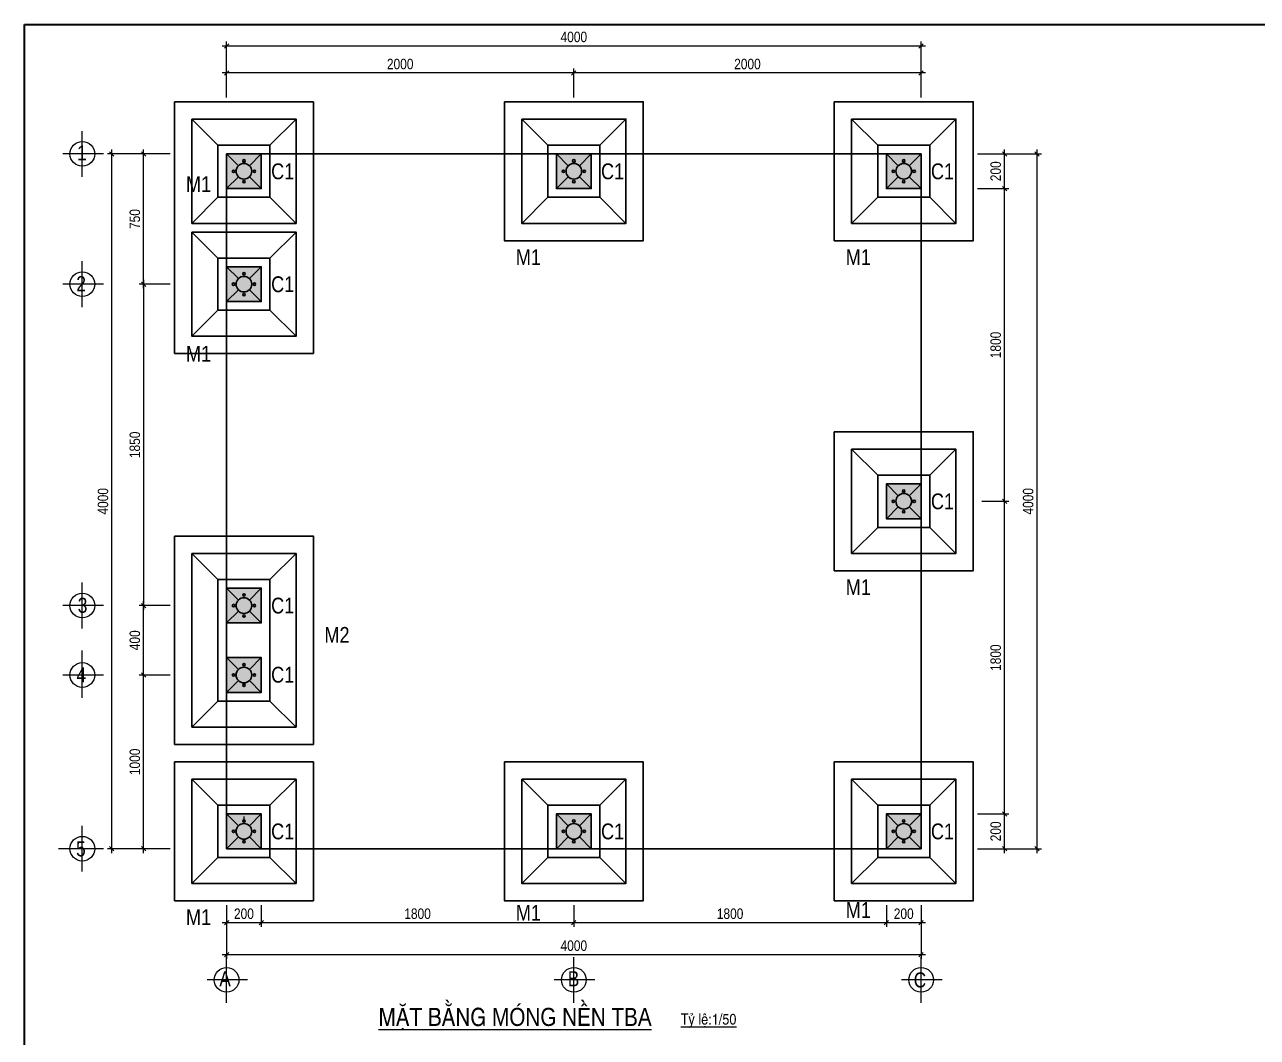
# Model space of a CAD drawing. Header units: millimetres. Extents: x 330554 to 656471, y 11007 to 130943.
# Drawn here: x 454652 to 468851, y 51346 to 63006 of the extents above; entities that cross this region are included whole.
import ezdxf

# ---------------------------------------------------------------- set-up
doc = ezdxf.new("R2010")
doc.units = ezdxf.units.MM
doc.header["$LTSCALE"] = 6
for name, color, linetype, lineweight in [('8', 8, 'Continuous', 9), ('Luoi B40', 3, 'Continuous', 13), ('netlonkhungten', 32, 'Continuous', 35), ('Text', 7, 'Continuous', 13)]:
    doc.layers.add(name, color=color, linetype=linetype, lineweight=lineweight)
for name, color, linetype in [('Khung Bao', 101, 'Continuous'), ('MONG', 62, 'Continuous'), ('Thep', 11, 'Continuous')]:
    doc.layers.add(name, color=color, linetype=linetype)
doc.styles.get("Standard").update_dxf_attribs({"font": 'VHELVCN.TTF', "height": 120})
doc.dimstyles.new('kt-50', dxfattribs={"dimtxt": 120, "dimasz": 50, "dimexe": 50, "dimexo": 50, "dimgap": 40, "dimtad": 1, "dimtoh": 1, "dimdec": 0, "dimlfac": 0.5, "dimzin": 1, "dimdsep": 46, "dimtxsty": 'Standard', "dimblk": 'OBLIQUE', "dimcen": 50, "dimdle": 50, "dimclrd": 8, "dimclre": 8, "dimclrt": 7, "dimadec": 0, "dimazin": 0, "dimtfac": 1, "dimtdec": 0, "dimtix": 1, "dimtofl": 0, "dimtmove": 0, "dimatfit": 3, "dimldrblk": 'ARCHTICK', "dimfxl": 1, "dimtolj": 1, "dimtzin": 1, "dimlwd": -1, "dimlwe": -1, "dimarcsym": 0})

# ---------------------------------------------------------------- blocks, each defined once
blk = doc.blocks.new('_Oblique')
at = {"color": 0, "lineweight": -2}
blk.add_line((-0.5, -0.5), (0.5, 0.5), dxfattribs=at)
blk = doc.blocks.new('*D314')
at = {"layer": 'Defpoints', "color": 0, "transparency": 16777216}
for p in [(460978, 62451), (460978, 62118), (464978, 62118)]:
    blk.add_point(p, dxfattribs=at)
at = {"layer": 'Text', "color": 8, "transparency": 16777216}
for p, q in [((460978, 62168), (460978, 62501)), ((464978, 62168), (464978, 62501)), ((465028, 62451), (460928, 62451))]:
    blk.add_line(p, q, dxfattribs=at)
at = {"layer": 'Text', "color": 8, "transparency": 16777216, "xscale": 50, "yscale": 50, "zscale": 50, "rotation": 180}
blk.add_blockref('_Oblique', (460978, 62451), dxfattribs=at)
at = {"layer": 'Text', "color": 8, "transparency": 16777216, "xscale": 50, "yscale": 50, "zscale": 50}
blk.add_blockref('_Oblique', (464978, 62451), dxfattribs=at)
at = {"layer": 'Text', "color": 7, "transparency": 16777216, "insert": (462978, 62552), "char_height": 120, "attachment_point": 5}
blk.add_mtext('\\A1;2000', dxfattribs=at)
blk = doc.blocks.new('_ArchTick')
at = {"color": 0, "const_width": 0.15}
blk.add_lwpolyline([(-0.5, -0.5), (0.5, 0.5)], dxfattribs=at)
blk = doc.blocks.new('*D315')
at = {"layer": 'Defpoints', "color": 0, "transparency": 16777216}
for p in [(456978, 62451), (456978, 62118), (460978, 62118)]:
    blk.add_point(p, dxfattribs=at)
at = {"layer": 'Text', "color": 8, "transparency": 16777216}
for p, q in [((456978, 62168), (456978, 62501)), ((460978, 62168), (460978, 62501)), ((461028, 62451), (456928, 62451))]:
    blk.add_line(p, q, dxfattribs=at)
at = {"layer": 'Text', "color": 8, "transparency": 16777216, "xscale": 50, "yscale": 50, "zscale": 50, "rotation": 180}
blk.add_blockref('_Oblique', (456978, 62451), dxfattribs=at)
at = {"layer": 'Text', "color": 8, "transparency": 16777216, "xscale": 50, "yscale": 50, "zscale": 50}
blk.add_blockref('_Oblique', (460978, 62451), dxfattribs=at)
at = {"layer": 'Text', "color": 7, "transparency": 16777216, "insert": (458978, 62552), "char_height": 120, "attachment_point": 5}
blk.add_mtext('\\A1;2000', dxfattribs=at)
blk = doc.blocks.new('*D316')
at = {"layer": 'Defpoints', "color": 0, "transparency": 16777216}
for p in [(456023, 55518), (456378, 55518), (456378, 53518)]:
    blk.add_point(p, dxfattribs=at)
at = {"layer": 'Text', "color": 8, "transparency": 16777216}
for p, q in [((456023, 53468), (456023, 55568)), ((456328, 55518), (455973, 55518)), ((456328, 53518), (455973, 53518))]:
    blk.add_line(p, q, dxfattribs=at)
at = {"layer": 'Text', "color": 8, "transparency": 16777216, "xscale": 50, "yscale": 50, "zscale": 50}
for p, rotation in [((456023, 55518), 90), ((456023, 53518), 270)]:
    blk.add_blockref('_Oblique', p, dxfattribs=dict(at, rotation=rotation))
at = {"layer": 'Text', "color": 7, "transparency": 16777216, "insert": (455922, 54518), "char_height": 120, "attachment_point": 5, "rotation": 90}
blk.add_mtext('\\A1;1000', dxfattribs=at)
blk = doc.blocks.new('*D317')
at = {"layer": 'Defpoints', "color": 0, "transparency": 16777216}
for p in [(456023, 56318), (456378, 56318), (456378, 55518)]:
    blk.add_point(p, dxfattribs=at)
at = {"layer": 'Text', "color": 8, "transparency": 16777216}
for p, q in [((456328, 56318), (455973, 56318)), ((456023, 55468), (456023, 56368)), ((456328, 55518), (455973, 55518))]:
    blk.add_line(p, q, dxfattribs=at)
at = {"layer": 'Text', "color": 8, "transparency": 16777216, "xscale": 50, "yscale": 50, "zscale": 50}
for p, rotation in [((456023, 56318), 90), ((456023, 55518), 270)]:
    blk.add_blockref('_Oblique', p, dxfattribs=dict(at, rotation=rotation))
at = {"layer": 'Text', "color": 7, "transparency": 16777216, "insert": (455922, 55918), "char_height": 120, "attachment_point": 5, "rotation": 90}
blk.add_mtext('\\A1;400', dxfattribs=at)
blk = doc.blocks.new('*D318')
at = {"layer": 'Defpoints', "color": 0, "transparency": 16777216}
for p in [(456378, 60018), (456023, 56318), (456378, 56318)]:
    blk.add_point(p, dxfattribs=at)
at = {"layer": 'Text', "color": 8, "transparency": 16777216}
for p, q in [((456023, 60068), (456023, 56268)), ((456328, 60018), (455973, 60018)), ((456328, 56318), (455973, 56318))]:
    blk.add_line(p, q, dxfattribs=at)
at = {"layer": 'Text', "color": 8, "transparency": 16777216, "xscale": 50, "yscale": 50, "zscale": 50}
for p, rotation in [((456023, 60018), 90), ((456023, 56318), 270)]:
    blk.add_blockref('_Oblique', p, dxfattribs=dict(at, rotation=rotation))
at = {"layer": 'Text', "color": 7, "transparency": 16777216, "insert": (455922, 58168), "char_height": 120, "attachment_point": 5, "rotation": 90}
blk.add_mtext('\\A1;1850', dxfattribs=at)
blk = doc.blocks.new('*D319')
at = {"layer": 'Defpoints', "color": 0, "transparency": 16777216}
for p in [(456023, 61518), (456378, 61518), (456378, 60018)]:
    blk.add_point(p, dxfattribs=at)
at = {"layer": 'Text', "color": 8, "transparency": 16777216}
for p, q in [((456328, 61518), (455973, 61518)), ((456023, 59968), (456023, 61568)), ((456328, 60018), (455973, 60018))]:
    blk.add_line(p, q, dxfattribs=at)
at = {"layer": 'Text', "color": 8, "transparency": 16777216, "xscale": 50, "yscale": 50, "zscale": 50}
for p, rotation in [((456023, 61518), 90), ((456023, 60018), 270)]:
    blk.add_blockref('_Oblique', p, dxfattribs=dict(at, rotation=rotation))
at = {"layer": 'Text', "color": 7, "transparency": 16777216, "insert": (455922, 60768), "char_height": 120, "attachment_point": 5, "rotation": 90}
blk.add_mtext('\\A1;750', dxfattribs=at)
blk = doc.blocks.new('*D320')
at = {"layer": 'Defpoints', "color": 0, "transparency": 16777216}
for p in [(455656, 61518), (456378, 61518), (456378, 53518)]:
    blk.add_point(p, dxfattribs=at)
at = {"layer": 'Text', "color": 8, "transparency": 16777216}
for p, q in [((456328, 61518), (455606, 61518)), ((455656, 53468), (455656, 61568)), ((456328, 53518), (455606, 53518))]:
    blk.add_line(p, q, dxfattribs=at)
at = {"layer": 'Text', "color": 8, "transparency": 16777216, "xscale": 50, "yscale": 50, "zscale": 50}
for p, rotation in [((455656, 61518), 90), ((455656, 53518), 270)]:
    blk.add_blockref('_Oblique', p, dxfattribs=dict(at, rotation=rotation))
at = {"layer": 'Text', "color": 7, "transparency": 16777216, "insert": (455555, 57518), "char_height": 120, "attachment_point": 5, "rotation": 90}
blk.add_mtext('\\A1;4000', dxfattribs=at)
blk = doc.blocks.new('*D321')
at = {"layer": 'Defpoints', "color": 0, "transparency": 16777216}
for p in [(464978, 62762), (456978, 62118), (464978, 62118)]:
    blk.add_point(p, dxfattribs=at)
at = {"layer": 'Text', "color": 8, "transparency": 16777216}
for p, q in [((456928, 62762), (465028, 62762)), ((456978, 62168), (456978, 62812)), ((464978, 62168), (464978, 62812))]:
    blk.add_line(p, q, dxfattribs=at)
at = {"layer": 'Text', "color": 8, "transparency": 16777216, "xscale": 50, "yscale": 50, "zscale": 50, "rotation": 180}
blk.add_blockref('_Oblique', (456978, 62762), dxfattribs=at)
at = {"layer": 'Text', "color": 8, "transparency": 16777216, "xscale": 50, "yscale": 50, "zscale": 50}
blk.add_blockref('_Oblique', (464978, 62762), dxfattribs=at)
at = {"layer": 'Text', "color": 7, "transparency": 16777216, "insert": (460978, 62864), "char_height": 120, "attachment_point": 5}
blk.add_mtext('\\A1;4000', dxfattribs=at)
blk = doc.blocks.new('*D322')
at = {"layer": 'Defpoints', "color": 0, "transparency": 16777216}
for p in [(456978, 52918), (457378, 52918), (457378, 52668)]:
    blk.add_point(p, dxfattribs=at)
at = {"layer": 'Text', "color": 8, "transparency": 16777216}
for p, q in [((456978, 52868), (456978, 52618)), ((457378, 52868), (457378, 52618)), ((456928, 52668), (457428, 52668))]:
    blk.add_line(p, q, dxfattribs=at)
at = {"layer": 'Text', "color": 8, "transparency": 16777216, "xscale": 50, "yscale": 50, "zscale": 50, "rotation": 180}
blk.add_blockref('_Oblique', (456978, 52668), dxfattribs=at)
at = {"layer": 'Text', "color": 8, "transparency": 16777216, "xscale": 50, "yscale": 50, "zscale": 50}
blk.add_blockref('_Oblique', (457378, 52668), dxfattribs=at)
at = {"layer": 'Text', "color": 7, "transparency": 16777216, "insert": (457178, 52769), "char_height": 120, "attachment_point": 5}
blk.add_mtext('\\A1;200', dxfattribs=at)
blk = doc.blocks.new('*D323')
at = {"layer": '8', "color": 8, "transparency": 16777216}
for p, q in [((457378, 52868), (457378, 52618)), ((460978, 52868), (460978, 52618)), ((457328, 52668), (461028, 52668))]:
    blk.add_line(p, q, dxfattribs=at)
at = {"layer": 'Defpoints', "color": 0, "transparency": 16777216}
for p in [(457378, 52918), (460978, 52918), (460978, 52668)]:
    blk.add_point(p, dxfattribs=at)
at = {"layer": '8', "color": 8, "transparency": 16777216, "xscale": 50, "yscale": 50, "zscale": 50, "rotation": 180}
blk.add_blockref('_Oblique', (457378, 52668), dxfattribs=at)
at = {"layer": '8', "color": 8, "transparency": 16777216, "xscale": 50, "yscale": 50, "zscale": 50}
blk.add_blockref('_Oblique', (460978, 52668), dxfattribs=at)
at = {"layer": '8', "color": 7, "transparency": 16777216, "insert": (459178, 52769), "char_height": 120, "attachment_point": 5}
blk.add_mtext('\\A1;1800', dxfattribs=at)
blk = doc.blocks.new('*D324')
at = {"layer": 'Defpoints', "color": 0, "transparency": 16777216}
for p in [(460978, 52918), (464578, 52918), (464578, 52668)]:
    blk.add_point(p, dxfattribs=at)
at = {"layer": 'Text', "color": 8, "transparency": 16777216}
for p, q in [((460978, 52868), (460978, 52618)), ((464578, 52868), (464578, 52618)), ((460928, 52668), (464628, 52668))]:
    blk.add_line(p, q, dxfattribs=at)
at = {"layer": 'Text', "color": 8, "transparency": 16777216, "xscale": 50, "yscale": 50, "zscale": 50, "rotation": 180}
blk.add_blockref('_Oblique', (460978, 52668), dxfattribs=at)
at = {"layer": 'Text', "color": 8, "transparency": 16777216, "xscale": 50, "yscale": 50, "zscale": 50}
blk.add_blockref('_Oblique', (464578, 52668), dxfattribs=at)
at = {"layer": 'Text', "color": 7, "transparency": 16777216, "insert": (462778, 52769), "char_height": 120, "attachment_point": 5}
blk.add_mtext('\\A1;1800', dxfattribs=at)
blk = doc.blocks.new('*D325')
at = {"layer": 'Defpoints', "color": 0, "transparency": 16777216}
for p in [(464578, 52918), (464978, 52918), (464978, 52668)]:
    blk.add_point(p, dxfattribs=at)
at = {"layer": 'Text', "color": 8, "transparency": 16777216}
for p, q in [((464578, 52868), (464578, 52618)), ((464978, 52868), (464978, 52618)), ((464528, 52668), (465028, 52668))]:
    blk.add_line(p, q, dxfattribs=at)
at = {"layer": 'Text', "color": 8, "transparency": 16777216, "xscale": 50, "yscale": 50, "zscale": 50, "rotation": 180}
blk.add_blockref('_Oblique', (464578, 52668), dxfattribs=at)
at = {"layer": 'Text', "color": 8, "transparency": 16777216, "xscale": 50, "yscale": 50, "zscale": 50}
blk.add_blockref('_Oblique', (464978, 52668), dxfattribs=at)
at = {"layer": 'Text', "color": 7, "transparency": 16777216, "insert": (464778, 52769), "char_height": 120, "attachment_point": 5}
blk.add_mtext('\\A1;200', dxfattribs=at)
blk = doc.blocks.new('*D326')
at = {"layer": 'Defpoints', "color": 0, "transparency": 16777216}
for p in [(456978, 52918), (464978, 52918), (464978, 52300)]:
    blk.add_point(p, dxfattribs=at)
at = {"layer": 'Text', "color": 8, "transparency": 16777216}
for p, q in [((456978, 52868), (456978, 52250)), ((464978, 52868), (464978, 52250)), ((456928, 52300), (465028, 52300))]:
    blk.add_line(p, q, dxfattribs=at)
at = {"layer": 'Text', "color": 8, "transparency": 16777216, "xscale": 50, "yscale": 50, "zscale": 50, "rotation": 180}
blk.add_blockref('_Oblique', (456978, 52300), dxfattribs=at)
at = {"layer": 'Text', "color": 8, "transparency": 16777216, "xscale": 50, "yscale": 50, "zscale": 50}
blk.add_blockref('_Oblique', (464978, 52300), dxfattribs=at)
at = {"layer": 'Text', "color": 7, "transparency": 16777216, "insert": (460978, 52401), "char_height": 120, "attachment_point": 5}
blk.add_mtext('\\A1;4000', dxfattribs=at)
blk = doc.blocks.new('*D327')
at = {"layer": 'Defpoints', "color": 0, "transparency": 16777216}
for p in [(465578, 53918), (465939, 53918), (465578, 53518)]:
    blk.add_point(p, dxfattribs=at)
at = {"layer": 'Text', "color": 8, "transparency": 16777216}
for p, q in [((465939, 53468), (465939, 53968)), ((465628, 53918), (465989, 53918)), ((465628, 53518), (465989, 53518))]:
    blk.add_line(p, q, dxfattribs=at)
at = {"layer": 'Text', "color": 8, "transparency": 16777216, "xscale": 50, "yscale": 50, "zscale": 50}
for p, rotation in [((465939, 53918), 90), ((465939, 53518), 270)]:
    blk.add_blockref('_Oblique', p, dxfattribs=dict(at, rotation=rotation))
at = {"layer": 'Text', "color": 7, "transparency": 16777216, "insert": (465838, 53718), "char_height": 120, "attachment_point": 5, "rotation": 90}
blk.add_mtext('\\A1;200', dxfattribs=at)
blk = doc.blocks.new('*D328')
at = {"layer": 'Defpoints', "color": 0, "transparency": 16777216}
for p in [(465628, 57518), (465939, 57518), (465628, 53918)]:
    blk.add_point(p, dxfattribs=at)
at = {"layer": 'Text', "color": 8, "transparency": 16777216}
for p, q in [((465678, 57518), (465989, 57518)), ((465939, 53868), (465939, 57568)), ((465678, 53918), (465989, 53918))]:
    blk.add_line(p, q, dxfattribs=at)
at = {"layer": 'Text', "color": 8, "transparency": 16777216, "xscale": 50, "yscale": 50, "zscale": 50}
for p, rotation in [((465939, 57518), 90), ((465939, 53918), 270)]:
    blk.add_blockref('_Oblique', p, dxfattribs=dict(at, rotation=rotation))
at = {"layer": 'Text', "color": 7, "transparency": 16777216, "insert": (465838, 55718), "char_height": 120, "attachment_point": 5, "rotation": 90}
blk.add_mtext('\\A1;1800', dxfattribs=at)
blk = doc.blocks.new('*D329')
at = {"layer": 'Defpoints', "color": 0, "transparency": 16777216}
for p in [(465578, 61118), (465939, 61118), (465628, 57518)]:
    blk.add_point(p, dxfattribs=at)
at = {"layer": 'Text', "color": 8, "transparency": 16777216}
for p, q in [((465628, 61118), (465989, 61118)), ((465939, 57468), (465939, 61168)), ((465678, 57518), (465989, 57518))]:
    blk.add_line(p, q, dxfattribs=at)
at = {"layer": 'Text', "color": 8, "transparency": 16777216, "xscale": 50, "yscale": 50, "zscale": 50}
for p, rotation in [((465939, 61118), 90), ((465939, 57518), 270)]:
    blk.add_blockref('_Oblique', p, dxfattribs=dict(at, rotation=rotation))
at = {"layer": 'Text', "color": 7, "transparency": 16777216, "insert": (465838, 59318), "char_height": 120, "attachment_point": 5, "rotation": 90}
blk.add_mtext('\\A1;1800', dxfattribs=at)
blk = doc.blocks.new('*D330')
at = {"layer": 'Defpoints', "color": 0, "transparency": 16777216}
for p in [(465578, 61518), (465939, 61518), (465578, 61118)]:
    blk.add_point(p, dxfattribs=at)
at = {"layer": 'Text', "color": 8, "transparency": 16777216}
for p, q in [((465628, 61518), (465989, 61518)), ((465939, 61068), (465939, 61568)), ((465628, 61118), (465989, 61118))]:
    blk.add_line(p, q, dxfattribs=at)
at = {"layer": 'Text', "color": 8, "transparency": 16777216, "xscale": 50, "yscale": 50, "zscale": 50}
for p, rotation in [((465939, 61518), 90), ((465939, 61118), 270)]:
    blk.add_blockref('_Oblique', p, dxfattribs=dict(at, rotation=rotation))
at = {"layer": 'Text', "color": 7, "transparency": 16777216, "insert": (465838, 61318), "char_height": 120, "attachment_point": 5, "rotation": 90}
blk.add_mtext('\\A1;200', dxfattribs=at)
blk = doc.blocks.new('*D331')
at = {"layer": 'Defpoints', "color": 0, "transparency": 16777216}
for p in [(465578, 61518), (466314, 61518), (465578, 53518)]:
    blk.add_point(p, dxfattribs=at)
at = {"layer": 'Text', "color": 8, "transparency": 16777216}
for p, q in [((465628, 61518), (466364, 61518)), ((466314, 53468), (466314, 61568)), ((465628, 53518), (466364, 53518))]:
    blk.add_line(p, q, dxfattribs=at)
at = {"layer": 'Text', "color": 8, "transparency": 16777216, "xscale": 50, "yscale": 50, "zscale": 50}
for p, rotation in [((466314, 61518), 90), ((466314, 53518), 270)]:
    blk.add_blockref('_Oblique', p, dxfattribs=dict(at, rotation=rotation))
at = {"layer": 'Text', "color": 7, "transparency": 16777216, "insert": (466212, 57518), "char_height": 120, "attachment_point": 5, "rotation": 90}
blk.add_mtext('\\A1;4000', dxfattribs=at)

msp = doc.modelspace()

# ---------------------------------------------------------------- hatches: boundary and pattern name
at = {"layer": 'MONG'}
for points in [[(457378.35, 61518.047), (456978.35, 61518.047), (456978.35, 61118.047), (457378.35, 61118.047)], [(457378.35, 61518.047), (456978.35, 61518.047), (456978.35, 61118.047), (457378.35, 61118.047)], [(461178.35, 61518.047), (460778.35, 61518.047), (460778.35, 61118.047), (461178.35, 61118.047)], [(464978.35, 61518.047), (464578.35, 61518.047), (464578.35, 61118.047), (464978.35, 61118.047)], [(457378.35, 60218.047), (456978.35, 60218.047), (456978.35, 59818.047), (457378.35, 59818.047)], [(457378.35, 60218.047), (456978.35, 60218.047), (456978.35, 59818.047), (457378.35, 59818.047)], [(464978.35, 57718.047), (464578.35, 57718.047), (464578.35, 57318.047), (464978.35, 57318.047)], [(457378.35, 56518.047), (456978.35, 56518.047), (456978.35, 56118.047), (457378.35, 56118.047)], [(457378.35, 55718.047), (456978.35, 55718.047), (456978.35, 55318.047), (457378.35, 55318.047)], [(457378.35, 53918.047), (456978.35, 53918.047), (456978.35, 53518.047), (457378.35, 53518.047)], [(461178.35, 53918.047), (460778.35, 53918.047), (460778.35, 53518.047), (461178.35, 53518.047)], [(464978.35, 53918.047), (464578.35, 53918.047), (464578.35, 53518.047), (464978.35, 53518.047)]]:
    msp.add_hatch(color=256, dxfattribs=at).paths.add_polyline_path(points)

# ---------------------------------------------------------------- linework, layer by layer
at = {"layer": 'Khung Bao'}
for points in [[(456978.35, 61518.047), (464978.35, 61518.047), (464978.35, 53518.047), (456978.35, 53518.047)], [(464978.35, 61518.047), (456978.35, 61518.047), (456978.35, 53518.047), (464978.35, 53518.047)]]:
    msp.add_lwpolyline(points, close=True, dxfattribs=at)
at = {"layer": 'Luoi B40'}
msp.add_line((457178.35, 53888.047), (457178.35, 53808.047), dxfattribs=at)
at = {"layer": 'MONG'}
for p, q in [((456378.35, 62118.047), (457978.35, 62118.047)), ((456378.35, 60518.047), (456378.35, 62118.047)), ((457978.35, 62118.047), (457978.35, 60518.047)), ((456578.35, 61918.047), (456878.35, 61618.047)), ((457778.35, 61918.047), (457478.35, 61618.047)), ((460378.35, 61918.047), (460678.35, 61618.047)), ((461578.35, 61918.047), (461278.35, 61618.047)), ((464178.35, 61918.047), (464478.35, 61618.047)), ((465378.35, 61918.047), (465078.35, 61618.047)), ((456578.35, 60718.047), (456878.35, 61018.047)), ((457778.35, 60718.047), (457478.35, 61018.047)), ((460378.35, 60718.047), (460678.35, 61018.047)), ((461578.35, 60718.047), (461278.35, 61018.047)), ((464178.35, 60718.047), (464478.35, 61018.047)), ((465378.35, 60718.047), (465078.35, 61018.047)), ((456378.35, 59218.047), (456378.35, 60818.047)), ((457978.35, 60818.047), (457978.35, 59218.047)), ((456578.35, 60618.047), (456878.35, 60318.047)), ((457778.35, 60618.047), (457478.35, 60318.047)), ((456578.35, 59418.047), (456878.35, 59718.047)), ((457778.35, 59418.047), (457478.35, 59718.047)), ((457978.35, 59218.047), (456378.35, 59218.047)), ((464178.35, 58118.047), (464478.35, 57818.047)), ((465378.35, 58118.047), (465078.35, 57818.047)), ((464178.35, 56918.047), (464478.35, 57218.047)), ((465378.35, 56918.047), (465078.35, 57218.047)), ((456578.35, 56918.047), (456878.35, 56618.047)), ((457778.35, 56918.047), (457478.35, 56618.047)), ((456578.35, 54918.047), (456878.35, 55218.047)), ((457778.35, 54918.047), (457478.35, 55218.047)), ((456578.35, 54318.047), (456878.35, 54018.047)), ((457778.35, 54318.047), (457478.35, 54018.047)), ((460378.35, 54318.047), (460678.35, 54018.047)), ((461578.35, 54318.047), (461278.35, 54018.047)), ((464178.35, 54318.047), (464478.35, 54018.047)), ((465378.35, 54318.047), (465078.35, 54018.047)), ((456578.35, 53118.047), (456878.35, 53418.047)), ((457778.35, 53118.047), (457478.35, 53418.047)), ((460378.35, 53118.047), (460678.35, 53418.047)), ((461578.35, 53118.047), (461278.35, 53418.047)), ((464178.35, 53118.047), (464478.35, 53418.047)), ((465378.35, 53118.047), (465078.35, 53418.047))]:
    msp.add_line(p, q, dxfattribs=at)
for points in [[(460178.35, 62118.047), (461778.35, 62118.047), (461778.35, 60518.047), (460178.35, 60518.047)], [(463978.35, 62118.047), (465578.35, 62118.047), (465578.35, 60518.047), (463978.35, 60518.047)], [(456578.35, 61918.047), (457778.35, 61918.047), (457778.35, 60718.047), (456578.35, 60718.047)], [(460378.35, 61918.047), (461578.35, 61918.047), (461578.35, 60718.047), (460378.35, 60718.047)], [(464178.35, 61918.047), (465378.35, 61918.047), (465378.35, 60718.047), (464178.35, 60718.047)], [(456878.35, 61618.047), (457478.35, 61618.047), (457478.35, 61018.047), (456878.35, 61018.047)], [(456878.35, 61618.047), (457478.35, 61618.047), (457478.35, 61018.047), (456878.35, 61018.047)], [(456978.35, 61518.047), (457378.35, 61518.047), (457378.35, 61118.047), (456978.35, 61118.047)], [(456978.35, 61518.047), (457378.35, 61518.047), (457378.35, 61118.047), (456978.35, 61118.047)], [(460678.35, 61618.047), (461278.35, 61618.047), (461278.35, 61018.047), (460678.35, 61018.047)], [(460778.35, 61518.047), (461178.35, 61518.047), (461178.35, 61118.047), (460778.35, 61118.047)], [(464478.35, 61618.047), (465078.35, 61618.047), (465078.35, 61018.047), (464478.35, 61018.047)], [(464578.35, 61518.047), (464978.35, 61518.047), (464978.35, 61118.047), (464578.35, 61118.047)], [(456578.35, 60618.047), (457778.35, 60618.047), (457778.35, 59418.047), (456578.35, 59418.047)], [(456878.35, 60318.047), (457478.35, 60318.047), (457478.35, 59718.047), (456878.35, 59718.047)], [(456978.35, 60218.047), (457378.35, 60218.047), (457378.35, 59818.047), (456978.35, 59818.047)], [(456978.35, 60218.047), (457378.35, 60218.047), (457378.35, 59818.047), (456978.35, 59818.047)], [(463978.35, 58318.047), (465578.35, 58318.047), (465578.35, 56718.047), (463978.35, 56718.047)], [(464178.35, 58118.047), (465378.35, 58118.047), (465378.35, 56918.047), (464178.35, 56918.047)], [(464478.35, 57818.047), (465078.35, 57818.047), (465078.35, 57218.047), (464478.35, 57218.047)], [(464578.35, 57718.047), (464978.35, 57718.047), (464978.35, 57318.047), (464578.35, 57318.047)], [(456378.35, 57118.047), (457978.35, 57118.047), (457978.35, 54718.047), (456378.35, 54718.047)], [(456578.35, 56918.047), (457778.35, 56918.047), (457778.35, 54918.047), (456578.35, 54918.047)], [(456878.35, 56618.047), (457478.35, 56618.047), (457478.35, 55218.047), (456878.35, 55218.047)], [(456978.35, 56518.047), (457378.35, 56518.047), (457378.35, 56118.047), (456978.35, 56118.047)], [(456978.35, 55718.047), (457378.35, 55718.047), (457378.35, 55318.047), (456978.35, 55318.047)], [(456378.35, 54518.047), (457978.35, 54518.047), (457978.35, 52918.047), (456378.35, 52918.047)], [(460178.35, 54518.047), (461778.35, 54518.047), (461778.35, 52918.047), (460178.35, 52918.047)], [(463978.35, 54518.047), (465578.35, 54518.047), (465578.35, 52918.047), (463978.35, 52918.047)], [(456578.35, 54318.047), (457778.35, 54318.047), (457778.35, 53118.047), (456578.35, 53118.047)], [(460378.35, 54318.047), (461578.35, 54318.047), (461578.35, 53118.047), (460378.35, 53118.047)], [(464178.35, 54318.047), (465378.35, 54318.047), (465378.35, 53118.047), (464178.35, 53118.047)], [(456878.35, 54018.047), (457478.35, 54018.047), (457478.35, 53418.047), (456878.35, 53418.047)], [(460678.35, 54018.047), (461278.35, 54018.047), (461278.35, 53418.047), (460678.35, 53418.047)], [(464478.35, 54018.047), (465078.35, 54018.047), (465078.35, 53418.047), (464478.35, 53418.047)], [(456978.35, 53918.047), (457378.35, 53918.047), (457378.35, 53518.047), (456978.35, 53518.047)], [(460778.35, 53918.047), (461178.35, 53918.047), (461178.35, 53518.047), (460778.35, 53518.047)], [(464578.35, 53918.047), (464978.35, 53918.047), (464978.35, 53518.047), (464578.35, 53518.047)]]:
    msp.add_lwpolyline(points, close=True, dxfattribs=at)
at = {"layer": 'netlonkhungten'}
msp.add_lwpolyline([(454652.299, 63005.975), (489997.636, 63005.975), (489997.636, 37402.158), (454652.299, 37402.158)], close=True, dxfattribs=at)
at = {"layer": 'Text'}
for p, q in [((455316.635, 61254.66), (455316.635, 61781.434)), ((455558.975, 61518.047), (455091.745, 61518.047)), ((455316.635, 59754.66), (455316.635, 60281.434)), ((455558.975, 60018.047), (455091.745, 60018.047)), ((455316.635, 56054.66), (455316.635, 56581.434)), ((455558.975, 56318.047), (455091.745, 56318.047)), ((455316.635, 55254.66), (455316.635, 55801.434)), ((455558.975, 55518.047), (455091.745, 55518.047)), ((455316.635, 53254.66), (455316.635, 53781.434)), ((455558.975, 53518.047), (455041.745, 53518.047)), ((456978.35, 51744.55), (456978.35, 52271.325)), ((460978.35, 51744.55), (460978.35, 52271.325)), ((464978.35, 51744.55), (464978.35, 52271.325)), ((457220.691, 52007.938), (456753.46, 52007.938)), ((461220.691, 52007.938), (460753.46, 52007.938)), ((465220.691, 52007.938), (464753.46, 52007.938))]:
    msp.add_line(p, q, dxfattribs=at)
for centre in [(455316.635, 61518.047), (455316.635, 60018.047), (455316.635, 56318.047), (455316.635, 55518.047), (455316.635, 53518.047), (456978.35, 52007.938), (460978.35, 52007.938), (464978.35, 52007.938)]:
    msp.add_circle(centre, 142.236, dxfattribs=at)
at = {"layer": 'Thep'}
for p, q in [((456978.35, 61518.047), (457114.711, 61381.687)), ((456978.35, 61518.047), (457114.711, 61381.687)), ((457378.35, 61518.047), (457241.99, 61381.687)), ((457378.35, 61518.047), (457241.99, 61381.687)), ((460778.35, 61518.047), (460914.711, 61381.687)), ((461178.35, 61518.047), (461041.99, 61381.687)), ((464578.35, 61518.047), (464714.711, 61381.687)), ((464978.35, 61518.047), (464841.99, 61381.687)), ((457114.711, 61254.407), (456978.35, 61118.047)), ((457114.711, 61254.407), (456978.35, 61118.047)), ((457241.99, 61254.407), (457378.35, 61118.047)), ((457241.99, 61254.407), (457378.35, 61118.047)), ((460914.711, 61254.407), (460778.35, 61118.047)), ((461041.99, 61254.407), (461178.35, 61118.047)), ((464714.711, 61254.407), (464578.35, 61118.047)), ((464841.99, 61254.407), (464978.35, 61118.047)), ((456978.35, 60218.047), (457114.711, 60081.687)), ((456978.35, 60218.047), (457114.711, 60081.687)), ((457378.35, 60218.047), (457241.99, 60081.687)), ((457378.35, 60218.047), (457241.99, 60081.687)), ((457114.711, 59954.407), (456978.35, 59818.047)), ((457114.711, 59954.407), (456978.35, 59818.047)), ((457241.99, 59954.407), (457378.35, 59818.047)), ((457241.99, 59954.407), (457378.35, 59818.047)), ((464578.35, 57718.047), (464714.711, 57581.687)), ((464978.35, 57718.047), (464841.99, 57581.687)), ((464714.711, 57454.407), (464578.35, 57318.047)), ((464841.99, 57454.407), (464978.35, 57318.047)), ((456978.35, 56518.047), (457114.711, 56381.687)), ((457378.35, 56518.047), (457241.99, 56381.687)), ((457114.711, 56254.407), (456978.35, 56118.047)), ((457241.99, 56254.407), (457378.35, 56118.047)), ((456978.35, 55718.047), (457114.711, 55581.687)), ((457378.35, 55718.047), (457241.99, 55581.687)), ((457114.711, 55454.407), (456978.35, 55318.047)), ((457241.99, 55454.407), (457378.35, 55318.047)), ((457114.711, 53781.687), (456978.35, 53918.047)), ((457241.99, 53781.687), (457378.35, 53918.047)), ((460914.711, 53781.687), (460778.35, 53918.047)), ((461041.99, 53781.687), (461178.35, 53918.047)), ((464714.711, 53781.687), (464578.35, 53918.047)), ((464841.99, 53781.687), (464978.35, 53918.047)), ((456978.35, 53518.047), (457114.711, 53654.407)), ((457378.35, 53518.047), (457241.99, 53654.407)), ((460778.35, 53518.047), (460914.711, 53654.407)), ((461178.35, 53518.047), (461041.99, 53654.407)), ((464578.35, 53518.047), (464714.711, 53654.407)), ((464978.35, 53518.047), (464841.99, 53654.407))]:
    msp.add_line(p, q, dxfattribs=at)
for points in [[(457378.35, 61518.047), (456978.35, 61518.047), (456978.35, 61118.047), (457378.35, 61118.047)], [(457378.35, 61518.047), (456978.35, 61518.047), (456978.35, 61118.047), (457378.35, 61118.047)], [(461178.35, 61518.047), (460778.35, 61518.047), (460778.35, 61118.047), (461178.35, 61118.047)], [(464978.35, 61518.047), (464578.35, 61518.047), (464578.35, 61118.047), (464978.35, 61118.047)], [(457378.35, 60218.047), (456978.35, 60218.047), (456978.35, 59818.047), (457378.35, 59818.047)], [(457378.35, 60218.047), (456978.35, 60218.047), (456978.35, 59818.047), (457378.35, 59818.047)], [(464978.35, 57718.047), (464578.35, 57718.047), (464578.35, 57318.047), (464978.35, 57318.047)], [(457378.35, 56518.047), (456978.35, 56518.047), (456978.35, 56118.047), (457378.35, 56118.047)], [(457378.35, 55718.047), (456978.35, 55718.047), (456978.35, 55318.047), (457378.35, 55318.047)], [(457378.35, 53518.047), (456978.35, 53518.047), (456978.35, 53918.047), (457378.35, 53918.047)], [(461178.35, 53518.047), (460778.35, 53518.047), (460778.35, 53918.047), (461178.35, 53918.047)], [(464978.35, 53518.047), (464578.35, 53518.047), (464578.35, 53918.047), (464978.35, 53918.047)]]:
    msp.add_lwpolyline(points, close=True, dxfattribs=at)
for centre, radius in [((457178.35, 61318.047), 90), ((457178.35, 61318.047), 90), ((457178.35, 61438.047), 14), ((457178.35, 61438.047), 14), ((457178.35, 61438.047), 14), ((457178.35, 61438.047), 14), ((460978.35, 61318.047), 90), ((460978.35, 61438.047), 14), ((460978.35, 61438.047), 14), ((464778.35, 61318.047), 90), ((464778.35, 61438.047), 14), ((464778.35, 61438.047), 14), ((457058.35, 61318.047), 14), ((457058.35, 61318.047), 14), ((457058.35, 61318.047), 14), ((457058.35, 61318.047), 14), ((457178.35, 61198.047), 14), ((457178.35, 61198.047), 14), ((457178.35, 61198.047), 14), ((457178.35, 61198.047), 14), ((457298.35, 61318.047), 14), ((457298.35, 61318.047), 14), ((457298.35, 61318.047), 14), ((457298.35, 61318.047), 14), ((460858.35, 61318.047), 14), ((460858.35, 61318.047), 14), ((460978.35, 61198.047), 14), ((460978.35, 61198.047), 14), ((461098.35, 61318.047), 14), ((461098.35, 61318.047), 14), ((464658.35, 61318.047), 14), ((464658.35, 61318.047), 14), ((464778.35, 61198.047), 14), ((464778.35, 61198.047), 14), ((464898.35, 61318.047), 14), ((464898.35, 61318.047), 14), ((457178.35, 60018.047), 90), ((457178.35, 60018.047), 90), ((457178.35, 60138.047), 14), ((457178.35, 60138.047), 14), ((457178.35, 60138.047), 14), ((457178.35, 60138.047), 14), ((457058.35, 60018.047), 14), ((457058.35, 60018.047), 14), ((457058.35, 60018.047), 14), ((457058.35, 60018.047), 14), ((457298.35, 60018.047), 14), ((457298.35, 60018.047), 14), ((457298.35, 60018.047), 14), ((457298.35, 60018.047), 14), ((457178.35, 59898.047), 14), ((457178.35, 59898.047), 14), ((457178.35, 59898.047), 14), ((457178.35, 59898.047), 14), ((464778.35, 57638.047), 14), ((464778.35, 57638.047), 14), ((464658.35, 57518.047), 14), ((464658.35, 57518.047), 14), ((464778.35, 57518.047), 90), ((464898.35, 57518.047), 14), ((464898.35, 57518.047), 14), ((464778.35, 57398.047), 14), ((464778.35, 57398.047), 14), ((457178.35, 56318.047), 90), ((457178.35, 56438.047), 14), ((457178.35, 56438.047), 14), ((457058.35, 56318.047), 14), ((457058.35, 56318.047), 14), ((457298.35, 56318.047), 14), ((457298.35, 56318.047), 14), ((457178.35, 56198.047), 14), ((457178.35, 56198.047), 14), ((457058.35, 55518.047), 14), ((457058.35, 55518.047), 14), ((457178.35, 55518.047), 90), ((457178.35, 55638.047), 14), ((457178.35, 55638.047), 14), ((457298.35, 55518.047), 14), ((457298.35, 55518.047), 14), ((457178.35, 55398.047), 14), ((457178.35, 55398.047), 14), ((457178.35, 53838.047), 14), ((457178.35, 53838.047), 14), ((460978.35, 53838.047), 14), ((460978.35, 53838.047), 14), ((464778.35, 53838.047), 14), ((464778.35, 53838.047), 14), ((457058.35, 53718.047), 14), ((457058.35, 53718.047), 14), ((457178.35, 53718.047), 90), ((457298.35, 53718.047), 14), ((457298.35, 53718.047), 14), ((460858.35, 53718.047), 14), ((460858.35, 53718.047), 14), ((460978.35, 53718.047), 90), ((461098.35, 53718.047), 14), ((461098.35, 53718.047), 14), ((464658.35, 53718.047), 14), ((464658.35, 53718.047), 14), ((464778.35, 53718.047), 90), ((464898.35, 53718.047), 14), ((464898.35, 53718.047), 14), ((457178.35, 53598.047), 14), ((457178.35, 53598.047), 14), ((460978.35, 53598.047), 14), ((460978.35, 53598.047), 14), ((464778.35, 53598.047), 14), ((464778.35, 53598.047), 14)]:
    msp.add_circle(centre, radius, dxfattribs=at)

# ---------------------------------------------------------------- texts
at = {"layer": 'Text'}
for s, height, p in [('1', 174.182, (455255.82, 61442.681)), ('C1', 182, (457491.353, 61226.311)), ('C1', 182, (457491.353, 61226.311)), ('C1', 182, (461291.353, 61226.311)), ('C1', 182, (465091.353, 61226.311)), ('M1', 182, (456510.087, 61078.736)), ('M1', 182, (460310.087, 60238.516)), ('M1', 182, (464110.087, 60238.516)), ('2', 174.182, (455247.377, 59936.759)), ('C1', 182, (457491.353, 59926.311)), ('C1', 182, (457491.353, 59926.311)), ('M1', 182, (456510.087, 59125.848)), ('C1', 182, (465091.353, 57426.311)), ('M1', 182, (464110.087, 56438.516)), ('3', 174.182, (455263.837, 56233.777)), ('C1', 182, (457491.353, 56226.311)), ('M2', 182, (458104.906, 55888.67)), ('4', 174.182, (455249.527, 55434.153)), ('C1', 182, (457491.353, 55430.279)), ('C1', 182, (457491.353, 53626.311)), ('C1', 182, (461291.353, 53626.311)), ('C1', 182, (465091.353, 53626.311)), ('5', 174.182, (455244.462, 53430.104)), ('M1', 182, (456510.087, 52638.516)), ('M1', 182, (460310.087, 52689.68)), ('M1', 182, (464110.087, 52721.105)), ('A', 174.182, (456894.312, 51932.504)), ('B', 174.182, (460908.185, 51933.87)), ('C', 174.182, (464892.571, 51920.16)), ('%%uMAËT BAÈNG MOÙNG NEÀN TBA', 208.00512, (458729.664, 51477.434)), ('%%uTyû leä:1/50', 128.00635, (462209.092, 51493.603))]:
    msp.add_text(s, height=height, dxfattribs=at).set_placement(p)

# ---------------------------------------------------------------- dimensions: what is measured, and where the dimension line sits
at = {"layer": '8'}
dim = msp.add_linear_dim(base=(460978.35, 52667.929), p1=(457378.35, 52918.047), p2=(460978.35, 52918.047), dimstyle='kt-50', dxfattribs=at)
dim.commit()
dim.dimension.update_dxf_attribs({"geometry": '*D323', "text_midpoint": (459178.35, 52769.209)})
at = {"layer": 'Text'}
for base, p1, p2, picture, middle in [((464978.35, 62762.49), (456978.35, 62118.047), (464978.35, 62118.047), '*D321', (460978.35, 62863.77)), ((456978.35, 62450.953), (460978.35, 62118.047), (456978.35, 62118.047), '*D315', (458978.35, 62552.233)), ((460978.35, 62450.953), (464978.35, 62118.047), (460978.35, 62118.047), '*D314', (462978.35, 62552.233)), ((457378.35, 52667.929), (456978.35, 52918.047), (457378.35, 52918.047), '*D322', (457178.35, 52769.209)), ((464978.35, 52299.6), (456978.35, 52918.047), (464978.35, 52918.047), '*D326', (460978.35, 52400.88))]:
    dim = msp.add_linear_dim(base=base, p1=p1, p2=p2, dimstyle='kt-50', dxfattribs=at)
    dim.commit()
    dim.dimension.update_dxf_attribs({"geometry": picture, "text_midpoint": middle})
for base, p1, p2, picture, middle in [((455656.396, 61518.047), (456378.35, 53518.047), (456378.35, 61518.047), '*D320', (455555.116, 57518.047)), ((466313.707, 61518.047), (465578.35, 53518.047), (465578.35, 61518.047), '*D331', (466212.427, 57518.047)), ((456022.813, 55518.047), (456378.35, 53518.047), (456378.35, 55518.047), '*D316', (455921.533, 54518.047)), ((465939.216, 53918.047), (465578.35, 53518.047), (465578.35, 53918.047), '*D327', (465837.936, 53718.047))]:
    dim = msp.add_linear_dim(base=base, p1=p1, p2=p2, angle=270, dimstyle='kt-50', dxfattribs=at)
    dim.commit()
    dim.dimension.update_dxf_attribs({"geometry": picture, "text_midpoint": middle})
for base, p1, p2, picture, middle in [((456022.813, 61518.047), (456378.35, 60018.047), (456378.35, 61518.047), '*D319', (455921.533, 60768.047)), ((465939.216, 61518.047), (465578.35, 61118.047), (465578.35, 61518.047), '*D330', (465837.936, 61318.047)), ((465939.216, 61118.047), (465628.35, 57518.047), (465578.35, 61118.047), '*D329', (465837.936, 59318.047)), ((456022.813, 56318.047), (456378.35, 60018.047), (456378.35, 56318.047), '*D318', (455921.533, 58168.047)), ((465939.216, 57518.047), (465628.35, 53918.047), (465628.35, 57518.047), '*D328', (465837.936, 55718.047)), ((456022.813, 56318.047), (456378.35, 55518.047), (456378.35, 56318.047), '*D317', (455921.533, 55918.047))]:
    dim = msp.add_linear_dim(base=base, p1=p1, p2=p2, angle=270, dimstyle='kt-50', override={"dimtmove": 1}, dxfattribs=at)
    dim.commit()
    dim.dimension.update_dxf_attribs({"geometry": picture, "text_midpoint": middle})
for base, p1, p2, picture, middle in [((464578.35, 52667.929), (460978.35, 52918.047), (464578.35, 52918.047), '*D324', (462778.35, 52769.209)), ((464978.35, 52667.929), (464578.35, 52918.047), (464978.35, 52918.047), '*D325', (464778.35, 52769.209))]:
    dim = msp.add_linear_dim(base=base, p1=p1, p2=p2, dimstyle='kt-50', override={"dimtmove": 1}, dxfattribs=at)
    dim.commit()
    dim.dimension.update_dxf_attribs({"geometry": picture, "text_midpoint": middle})

doc.saveas('drawing.dxf')
